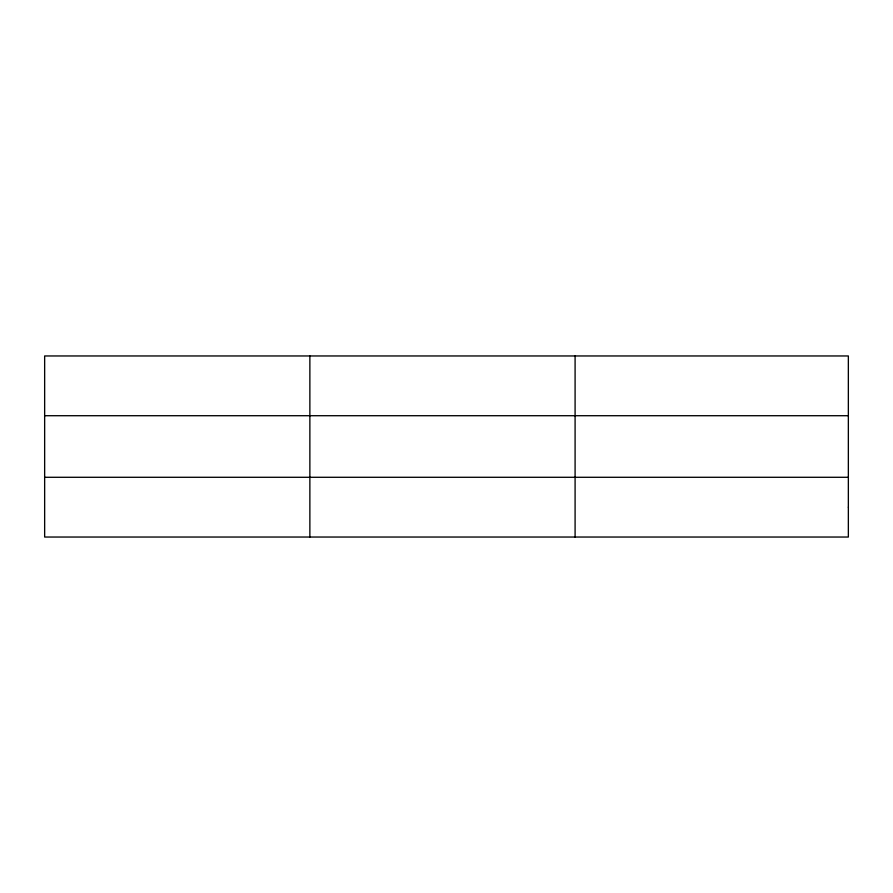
<?xml version="1.0" encoding="UTF-8"?>
<svg xmlns="http://www.w3.org/2000/svg" width="893" height="893" viewBox="0 0 893 893"><rect width="100%" height="100%" fill="white"/><g stroke="black" fill="none" stroke-linecap="round" stroke-linejoin="round"><path stroke-width="1.34" d="M309.871 355.961L309.871 537.039M575.092 355.961L575.092 537.039M44.65 415.714L848.35 415.714M44.65 477.286L848.35 477.286M848.35 507.157L848.35 537.039L44.65 537.039L44.65 355.961L848.35 355.961L848.35 507.157"/></g></svg>
